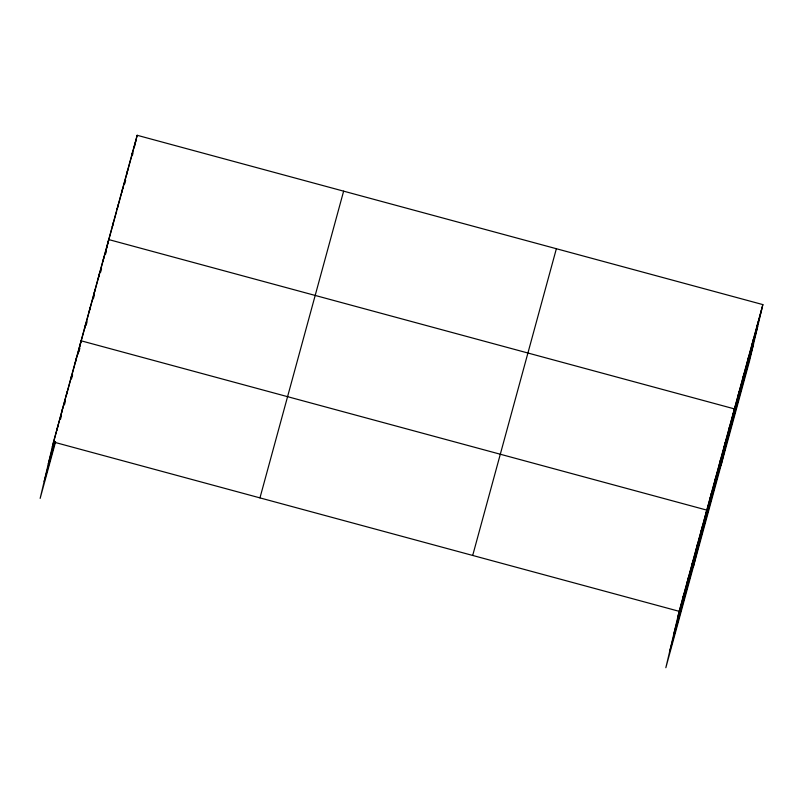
<?xml version="1.0" encoding="UTF-8"?>
<svg xmlns="http://www.w3.org/2000/svg" width="803" height="803" viewBox="0 0 803 803"><rect width="100%" height="100%" fill="white"/><g stroke="black" fill="none" stroke-linecap="round" stroke-linejoin="round"><path stroke-width="1.2" d="M762.85 304.598L679.167 611.324L665.838 667.715L749.52 360.989L762.85 304.598L137.162 135.285L53.48 442.011L40.15 498.402L55.598 441.77M56.913 430.107L58.087 425.138M61.51 413.234L62.684 408.275M67.291 391.402L52.305 446.98M70.714 379.498L71.889 374.529M75.321 362.625L76.496 357.656M77.911 354.243L81.093 340.793L706.781 510.106L693.451 566.496M84.526 328.889L85.7 323.92M89.123 312.016L90.297 307.047M93.73 295.143L94.905 290.184M98.327 278.27L99.502 273.311M102.935 261.407L104.109 256.438M105.785 251.961L106.287 249.833M106.538 248.779L108.706 239.565L734.394 408.888L721.064 465.278M113.454 222.19L112.279 227.149L116.706 210.928M118.192 204.805L117.017 209.774L131.25 157.629M121.765 192.389L122.939 187.43M126.503 175.004L127.677 170.045M131.481 156.635L132.415 152.66M132.475 155.099L132.977 152.971M134.231 147.672L137.162 135.285M682.6 599.419L683.775 594.461M687.197 582.546L688.372 577.588M691.805 565.683L692.979 560.715M696.402 548.81L697.576 543.842M701.009 531.937L702.183 526.979M710.213 498.201L711.388 493.233M714.811 481.328L715.985 476.37M719.418 464.455L720.592 459.497M724.025 447.592L725.189 442.624M728.622 430.719L729.797 425.761M737.967 396.471L739.141 391.503M742.705 379.086L743.879 374.128M747.452 361.701L748.627 356.743M752.19 344.326L753.365 339.358M756.938 326.941L758.112 321.983M66.438 395.156L111.958 228.313M131.562 156.465L135.988 140.244M48.29 463.943L54.213 442.252M60.456 419.357L61.45 415.743M64.401 404.903L65.394 401.289M71.638 378.394L72.621 374.78M78.865 351.885L79.858 348.261M86.102 325.366L87.085 321.752M93.329 298.857L94.322 295.243M100.566 272.347L101.549 268.734M105.424 254.551L106.367 251.078M124.706 183.867L125.649 180.394M44.165 481.429L55.005 441.67M259.961 497.89L343.634 191.154M472.696 555.455L556.369 248.719M677.993 616.292L761.676 309.567M673.988 633.266L757.661 326.53M669.853 650.751L753.535 344.015M53.48 442.011L679.167 611.324"/></g></svg>
